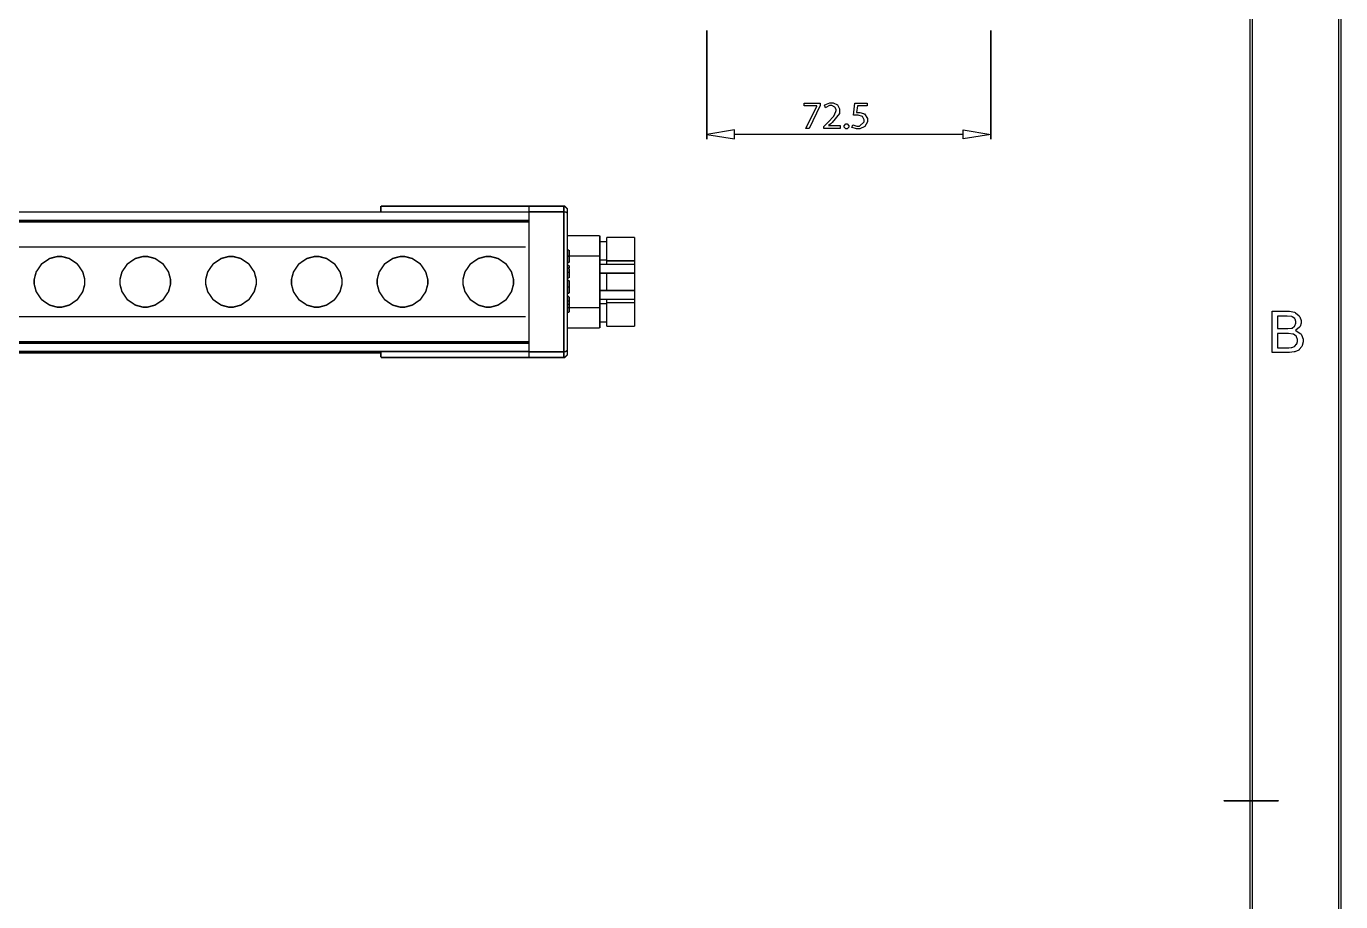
# Model space of a CAD drawing. Extents: x 0.54 to 10.46, y 0.74 to 7.76.
# Drawn here: x 7.987 to 10.465, y 2.389 to 4.038 of the extents above; entities that cross this region are included whole.
import ezdxf

# ---------------------------------------------------------------- set-up
doc = ezdxf.new("R2010")
doc.units = 0
doc.layers.get('0').update_dxf_attribs({"linetype": 'CONTINUOUS'})

msp = doc.modelspace()

# ---------------------------------------------------------------- linework, layer by layer
at = {"color": 0}
for points in [[(10.4631, 0.73899), (0.53689, 0.73899), (0.53646, 0.73899), (0.53516, 0.74029), (0.53516, 0.74072), (0.53516, 7.75928), (0.53516, 7.75971), (0.53646, 7.76101), (0.53689, 7.76101), (10.4631, 7.76101), (10.4635, 7.76101), (10.4648, 7.75971), (10.4648, 7.75928), (10.4648, 0.74072), (10.4648, 0.74029), (10.4635, 0.73899), (10.4631, 0.73899)], [(0.53863, 0.74246), (10.4614, 0.74246), (10.4614, 7.75754), (0.53863, 7.75754), (0.53863, 0.74246)], [(10.296, 0.90609), (0.87115, 0.90609), (0.87071, 0.90609), (0.86941, 0.90739), (0.86941, 0.90782), (0.86941, 7.59218), (0.86941, 7.59261), (0.87071, 7.59392), (0.87115, 7.59392), (10.296, 7.59392), (10.2964, 7.59392), (10.2977, 7.59261), (10.2977, 7.59218), (10.2977, 0.90782), (10.2977, 0.90739), (10.2964, 0.90609), (10.296, 0.90609)], [(0.87289, 0.90956), (10.2943, 0.90956), (10.2943, 7.59044), (0.87289, 7.59044), (0.87289, 0.90956)], [(10.3354, 3.42361), (10.3354, 3.50142), (10.3646, 3.50142), (10.3682, 3.50142), (10.378, 3.49951), (10.3789, 3.49908), (10.3798, 3.49869), (10.3868, 3.49262), (10.3874, 3.49181), (10.3879, 3.491), (10.3904, 3.48389), (10.3904, 3.4815), (10.3904, 3.47917), (10.3881, 3.47287), (10.3877, 3.47211), (10.3872, 3.4714), (10.3804, 3.4655), (10.3796, 3.465), (10.3807, 3.46468), (10.3898, 3.45882), (10.3904, 3.45796), (10.391, 3.45714), (10.3942, 3.44894), (10.3942, 3.44618), (10.3942, 3.44362), (10.3923, 3.43679), (10.3919, 3.43599), (10.3915, 3.43522), (10.3867, 3.42919), (10.3862, 3.42876), (10.3856, 3.42833), (10.3785, 3.42512), (10.3777, 3.42492), (10.3768, 3.42469), (10.368, 3.42361), (10.3651, 3.42361), (10.3354, 3.42361)], [(10.3457, 3.46875), (10.3625, 3.46875), (10.365, 3.46875), (10.3718, 3.46951), (10.3723, 3.46963), (10.373, 3.46983), (10.3779, 3.4731), (10.3783, 3.47353), (10.3786, 3.47401), (10.3803, 3.47874), (10.3803, 3.48031), (10.3803, 3.48204), (10.3787, 3.4866), (10.3784, 3.48708), (10.3781, 3.48762), (10.3736, 3.491), (10.3731, 3.49115), (10.3725, 3.49137), (10.364, 3.49224), (10.3613, 3.49224), (10.3457, 3.49224), (10.3457, 3.46875)], [(10.3457, 3.43278), (10.3651, 3.43278), (10.3668, 3.43278), (10.3717, 3.43311), (10.3721, 3.43317), (10.3727, 3.43326), (10.3776, 3.43506), (10.378, 3.43528), (10.3784, 3.43554), (10.3817, 3.43918), (10.3819, 3.43961), (10.3822, 3.44011), (10.3835, 3.44467), (10.3835, 3.44618), (10.3835, 3.44808), (10.3816, 3.45324), (10.3813, 3.45372), (10.3809, 3.45426), (10.3758, 3.45801), (10.3751, 3.45822), (10.3744, 3.45844), (10.3664, 3.45953), (10.3637, 3.45953), (10.3457, 3.45953), (10.3457, 3.43278)], [(10.3461, 2.57824), (10.2458, 2.57824), (10.2457, 2.57824), (10.2452, 2.57878), (10.2452, 2.57894), (10.2452, 2.57915), (10.2457, 2.57964), (10.2458, 2.57964), (10.3461, 2.57964), (10.3463, 2.57964), (10.3468, 2.57915), (10.3468, 2.57894), (10.3468, 2.57878), (10.3463, 2.57824), (10.3461, 2.57824)]]:
    msp.add_lwpolyline(points, close=True, dxfattribs=at)
at = {"color": 9, "const_width": 0.00278}
for points in [[(9.27012, 4.03103), (9.27012, 3.82547)], [(9.8055, 4.03103), (9.8055, 3.82547)], [(9.32215, 3.83475), (9.75342, 3.83475)]]:
    msp.add_lwpolyline(points, dxfattribs=at)
at = {"color": 9}
for points in [[(9.484, 3.89372), (9.484, 3.88943), (9.46317, 3.84592), (9.45649, 3.84592), (9.47726, 3.88818), (9.47726, 3.88835), (9.45383, 3.88835), (9.45383, 3.89372), (9.484, 3.89372)], [(9.49067, 3.84592), (9.49067, 3.84988), (9.49576, 3.85482), (9.49881, 3.85775), (9.50922, 3.86897), (9.51351, 3.87799), (9.51357, 3.87978), (9.51357, 3.88146), (9.5115, 3.88633), (9.50592, 3.88917), (9.50407, 3.88917), (9.50151, 3.88917), (9.49447, 3.88558), (9.49393, 3.8851), (9.49186, 3.88965), (9.49268, 3.89035), (9.50222, 3.89453), (9.50543, 3.89453), (9.50819, 3.89453), (9.51654, 3.89014), (9.52001, 3.88297), (9.52001, 3.88058), (9.52001, 3.87418), (9.50608, 3.85736), (9.50358, 3.85493), (9.49972, 3.8514), (9.49972, 3.85129), (9.52121, 3.85129), (9.52121, 3.84592), (9.49067, 3.84592)], [(9.57215, 3.88829), (9.55393, 3.88829), (9.55208, 3.87597), (9.55236, 3.87603), (9.55507, 3.87631), (9.55599, 3.87631), (9.55854, 3.87631), (9.56549, 3.87418), (9.56625, 3.87369), (9.56717, 3.87321), (9.57308, 3.86442), (9.57308, 3.86143), (9.57308, 3.85856), (9.56803, 3.84978), (9.55843, 3.84511), (9.55528, 3.84511), (9.55231, 3.84511), (9.54394, 3.84771), (9.5434, 3.84804), (9.54503, 3.85297), (9.54551, 3.85271), (9.55279, 3.85032), (9.55524, 3.85032), (9.55806, 3.85032), (9.56657, 3.85813), (9.56657, 3.86068), (9.56651, 3.86225), (9.56326, 3.86833), (9.55539, 3.87125), (9.55279, 3.87125), (9.55111, 3.87125), (9.54665, 3.87082), (9.54622, 3.87076), (9.54926, 3.89372), (9.57215, 3.89372), (9.57215, 3.88829)], [(9.32215, 3.84343), (9.27012, 3.83475), (9.32215, 3.82607), (9.32215, 3.84343)], [(9.52892, 3.84972), (9.52892, 3.85092), (9.53217, 3.85439), (9.53331, 3.85439), (9.5344, 3.85439), (9.53765, 3.85092), (9.53765, 3.84972), (9.53765, 3.84858), (9.53435, 3.84511), (9.53326, 3.84511), (9.53217, 3.84511), (9.52892, 3.84858), (9.52892, 3.84972)], [(9.75342, 3.84343), (9.8055, 3.83475), (9.75342, 3.82607), (9.75342, 3.84343)]]:
    msp.add_lwpolyline(points, close=True, dxfattribs=at)
at = {"color": 0, "const_width": 0.00278}
for points in [[(9.8055, 3.83475), (9.8055, 3.83475)], [(8.00239, 3.55692), (8.00239, 3.56158), (8.00608, 3.57547), (8.01633, 3.5906), (8.03147, 3.60086), (8.04536, 3.60454), (8.05003, 3.60454), (8.05464, 3.60454), (8.06853, 3.60086), (8.08365, 3.5906), (8.09392, 3.57547), (8.09765, 3.56158), (8.09765, 3.55692), (8.09765, 3.55231), (8.09392, 3.53842), (8.08365, 3.52328), (8.06853, 3.51303), (8.05464, 3.50928), (8.05003, 3.50928), (8.04536, 3.50928), (8.03147, 3.51303), (8.01633, 3.52328), (8.00608, 3.53842), (8.00239, 3.55231), (8.00239, 3.55692)], [(8.16401, 3.55692), (8.16401, 3.56158), (8.16769, 3.57547), (8.17796, 3.5906), (8.19308, 3.60086), (8.20697, 3.60454), (8.21164, 3.60454), (8.21625, 3.60454), (8.23014, 3.60086), (8.24528, 3.5906), (8.25553, 3.57547), (8.25928, 3.56158), (8.25928, 3.55692), (8.25928, 3.55231), (8.25553, 3.53842), (8.24528, 3.52328), (8.23014, 3.51303), (8.21625, 3.50928), (8.21164, 3.50928), (8.20697, 3.50928), (8.19308, 3.51303), (8.17796, 3.52328), (8.16769, 3.53842), (8.16401, 3.55231), (8.16401, 3.55692)], [(8.32563, 3.55692), (8.32563, 3.56158), (8.32932, 3.57547), (8.33957, 3.5906), (8.35471, 3.60086), (8.3686, 3.60454), (8.37326, 3.60454), (8.37787, 3.60454), (8.39176, 3.60086), (8.4069, 3.5906), (8.41715, 3.57547), (8.4209, 3.56158), (8.4209, 3.55692), (8.4209, 3.55231), (8.41715, 3.53842), (8.4069, 3.52328), (8.39176, 3.51303), (8.37787, 3.50928), (8.37326, 3.50928), (8.3686, 3.50928), (8.35471, 3.51303), (8.33957, 3.52328), (8.32932, 3.53842), (8.32563, 3.55231), (8.32563, 3.55692)], [(8.48725, 3.55692), (8.48725, 3.56158), (8.49094, 3.57547), (8.50119, 3.5906), (8.51633, 3.60086), (8.53022, 3.60454), (8.53489, 3.60454), (8.5395, 3.60454), (8.55339, 3.60086), (8.56853, 3.5906), (8.57878, 3.57547), (8.58251, 3.56158), (8.58251, 3.55692), (8.58251, 3.55231), (8.57878, 3.53842), (8.56853, 3.52328), (8.55339, 3.51303), (8.5395, 3.50928), (8.53489, 3.50928), (8.53022, 3.50928), (8.51633, 3.51303), (8.50119, 3.52328), (8.49094, 3.53842), (8.48725, 3.55231), (8.48725, 3.55692)], [(8.64887, 3.55692), (8.64887, 3.56158), (8.65256, 3.57547), (8.66282, 3.5906), (8.67796, 3.60086), (8.69185, 3.60454), (8.6965, 3.60454), (8.70111, 3.60454), (8.715, 3.60086), (8.73014, 3.5906), (8.74035, 3.57547), (8.74414, 3.56158), (8.74414, 3.55692), (8.74414, 3.55231), (8.74035, 3.53842), (8.73014, 3.52328), (8.715, 3.51303), (8.70111, 3.50928), (8.6965, 3.50928), (8.69185, 3.50928), (8.67796, 3.51303), (8.66282, 3.52328), (8.65256, 3.53842), (8.64887, 3.55231), (8.64887, 3.55692)], [(8.81049, 3.55692), (8.81049, 3.56158), (8.81418, 3.57547), (8.82443, 3.5906), (8.83957, 3.60086), (8.85346, 3.60454), (8.85812, 3.60454), (8.86274, 3.60454), (8.87663, 3.60086), (8.89176, 3.5906), (8.90196, 3.57547), (8.90571, 3.56158), (8.90571, 3.55692), (8.90571, 3.55231), (8.90196, 3.53842), (8.89176, 3.52328), (8.87663, 3.51303), (8.86274, 3.50928), (8.85812, 3.50928), (8.85346, 3.50928), (8.83957, 3.51303), (8.82443, 3.52328), (8.81418, 3.53842), (8.81049, 3.55231), (8.81049, 3.55692)]]:
    msp.add_lwpolyline(points, close=True, dxfattribs=at)
for points in [[(8.65576, 3.69949), (8.65576, 3.68832)], [(8.65576, 3.69949), (8.935, 3.69949)], [(8.935, 3.69949), (9.00065, 3.69949)], [(8.935, 3.69949), (8.935, 3.68881)], [(9.00065, 3.69949), (9.00065, 3.68881)], [(9.00722, 3.69293), (9.00722, 3.69461), (9.00228, 3.69949), (9.00065, 3.69949)], [(9.00722, 3.69293), (9.00722, 3.68528)], [(8.935, 3.68832), (7.9725, 3.68832)], [(7.9725, 3.67057), (8.935, 3.67057)], [(8.935, 3.68875), (8.935, 3.42507)], [(9.00065, 3.68875), (8.935, 3.68875)], [(9.00065, 3.68875), (9.00065, 3.42507)], [(9.00065, 3.68875), (9.00131, 3.68875), (9.00151, 3.68869), (9.00196, 3.68869), (9.00217, 3.68864), (9.00239, 3.68864), (9.00261, 3.68858), (9.00276, 3.68858), (9.00319, 3.68847), (9.00336, 3.68847), (9.00379, 3.68837), (9.00413, 3.68826), (9.00435, 3.68821), (9.0045, 3.6881), (9.00499, 3.68793), (9.00515, 3.68782), (9.00532, 3.68778), (9.00549, 3.68767), (9.00558, 3.68756), (9.00575, 3.6875), (9.00592, 3.68739), (9.00603, 3.68733), (9.00657, 3.68679), (9.00667, 3.68674), (9.00672, 3.68664), (9.00683, 3.68653), (9.00689, 3.68636), (9.00694, 3.68625), (9.007, 3.68619), (9.00711, 3.68599), (9.00711, 3.68582), (9.00717, 3.68571), (9.00717, 3.6856), (9.00722, 3.68549), (9.00722, 3.68539), (9.00726, 3.68528)], [(9.00722, 3.68528), (9.00722, 3.4286)], [(9.06836, 3.64399), (9.00726, 3.64399)], [(9.06836, 3.60553), (9.06836, 3.64399)], [(9.13406, 3.64068), (9.08149, 3.64068)], [(9.08149, 3.64068), (9.08149, 3.59636)], [(9.13406, 3.64068), (9.13406, 3.59636)], [(7.9725, 3.62261), (8.92839, 3.62261)], [(9.00722, 3.61703), (9.01053, 3.61703)], [(9.01053, 3.60514), (9.01053, 3.61703)], [(9.08149, 3.63249), (9.06836, 3.63249)], [(9.00722, 3.60514), (9.01053, 3.60514)], [(9.00722, 3.59326), (9.01053, 3.59326)], [(9.01053, 3.60553), (9.06836, 3.60553)], [(9.01053, 3.59326), (9.01053, 3.60514)], [(9.06836, 3.50831), (9.06836, 3.60553)], [(9.08149, 3.59799), (9.06836, 3.59799)], [(9.08149, 3.58979), (9.08149, 3.59636)], [(9.13406, 3.59636), (9.08149, 3.59636)], [(9.13406, 3.59636), (9.13406, 3.58979)], [(9.00722, 3.58806), (9.01053, 3.58806)], [(9.01053, 3.58285), (9.00726, 3.58285)], [(9.01053, 3.58257), (9.00726, 3.58257)], [(9.01053, 3.57476), (9.00726, 3.57476)], [(9.01053, 3.58285), (9.01053, 3.58806)], [(9.01053, 3.58257), (9.01053, 3.57476)], [(9.01053, 3.57476), (9.01053, 3.56429)], [(9.13406, 3.58979), (9.06836, 3.58979)], [(9.06836, 3.57335), (9.13406, 3.57335)], [(9.08149, 3.54047), (9.08149, 3.57335)], [(9.13406, 3.58979), (9.13406, 3.57335)], [(9.13406, 3.57335), (9.13406, 3.54053)], [(9.00722, 3.55951), (9.01053, 3.55951)], [(9.00722, 3.54715), (9.01053, 3.54715)], [(9.01053, 3.56429), (9.00726, 3.56429)], [(9.01053, 3.54715), (9.01053, 3.55951)], [(9.01053, 3.53543), (9.01053, 3.54715)], [(9.00722, 3.53537), (9.01053, 3.53537)], [(9.01053, 3.53543), (9.00726, 3.53543)], [(9.01053, 3.52924), (9.00726, 3.52924)], [(9.01053, 3.52089), (9.00726, 3.52089)], [(9.01053, 3.52924), (9.01053, 3.52089)], [(9.01053, 3.52089), (9.01053, 3.51449)], [(9.06836, 3.54047), (9.13406, 3.54047)], [(9.13406, 3.52408), (9.06836, 3.52408)], [(9.08149, 3.51753), (9.08149, 3.52408)], [(9.08149, 3.51753), (9.13406, 3.51753)], [(9.08149, 3.51753), (9.08149, 3.47314)], [(9.13406, 3.54047), (9.13406, 3.52408)], [(9.13406, 3.52408), (9.13406, 3.51753)], [(9.13406, 3.51753), (9.13406, 3.47314)], [(9.00722, 3.49946), (9.01053, 3.49946)], [(9.01053, 3.51449), (9.00726, 3.51449)], [(9.01053, 3.50825), (9.00726, 3.50825)], [(9.01053, 3.51449), (9.01053, 3.50825)], [(9.01053, 3.50831), (9.06836, 3.50831)], [(9.01053, 3.50825), (9.01053, 3.49946)], [(9.06836, 3.5159), (9.08149, 3.5159)], [(9.06836, 3.46989), (9.06836, 3.50831)], [(8.92839, 3.49121), (7.9725, 3.49121)], [(9.00722, 3.46989), (9.06836, 3.46989)], [(9.06836, 3.48133), (9.08149, 3.48133)], [(9.08149, 3.47314), (9.13406, 3.47314)], [(8.935, 3.44325), (7.9725, 3.44325)], [(1.46175, 3.4229), (8.18929, 3.4229)], [(8.935, 3.42551), (7.9725, 3.42551)], [(8.18929, 3.4229), (8.65576, 3.4229)], [(8.65576, 3.42551), (8.65576, 3.41433)], [(8.935, 3.42507), (9.00065, 3.42507)], [(8.935, 3.42507), (8.935, 3.41439)], [(9.00722, 3.4286), (9.00722, 3.42844), (9.00717, 3.42833), (9.00717, 3.42822), (9.00711, 3.42811), (9.00711, 3.428), (9.00694, 3.42768), (9.00694, 3.42757), (9.00683, 3.42736), (9.00672, 3.42725), (9.00667, 3.42714), (9.00646, 3.42692), (9.0064, 3.42681), (9.00629, 3.42671), (9.00618, 3.42665), (9.00603, 3.42654), (9.00592, 3.42643), (9.00575, 3.42638), (9.00564, 3.42626), (9.00549, 3.42617), (9.00532, 3.42611), (9.00515, 3.426), (9.00483, 3.42589), (9.00467, 3.42578), (9.0045, 3.42572), (9.00429, 3.42567), (9.00413, 3.42563), (9.00396, 3.42551), (9.00375, 3.42546), (9.00358, 3.4254), (9.00336, 3.4254), (9.00319, 3.42535), (9.00299, 3.42529), (9.00276, 3.42529), (9.00256, 3.42524), (9.00239, 3.42518), (9.00196, 3.42518), (9.00174, 3.42512), (9.00131, 3.42512), (9.00108, 3.42507), (9.00065, 3.42507)], [(9.00065, 3.42507), (9.00065, 3.41439)], [(9.00065, 3.41439), (9.00228, 3.41439), (9.00726, 3.41932), (9.00726, 3.42096)], [(9.00722, 3.4286), (9.00722, 3.4209)], [(8.935, 3.41439), (8.65576, 3.41439)], [(8.935, 3.41439), (9.00065, 3.41439)]]:
    msp.add_lwpolyline(points, dxfattribs=at)
at = {"color": 250, "const_width": 0.00278}
for points in [[(8.935, 3.67247), (7.9725, 3.67247)], [(7.9725, 3.66954), (8.935, 3.66954)], [(8.935, 3.44428), (7.9725, 3.44428)], [(7.9725, 3.44135), (8.935, 3.44135)], [(8.65576, 3.42421), (7.9725, 3.42421)]]:
    msp.add_lwpolyline(points, dxfattribs=at)

doc.saveas('drawing.dxf')
